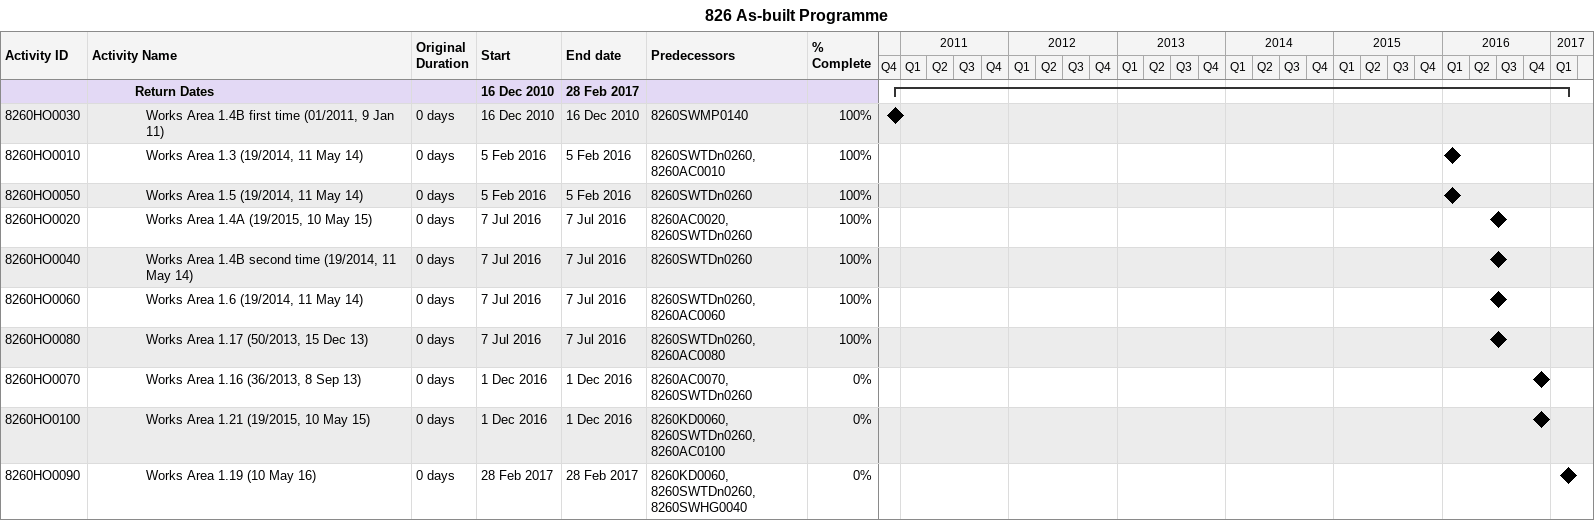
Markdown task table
826 As-built Programme

| ID | Level | Task | Original duration | Start | Finish | Predecessors | % complete |
|---|---|---|---|---|---|---|---|
|  | 5 | **Return Dates** |  | 2010-12-16 | 2017-02-28 |  |  |
| 8260HO0030 | 6 | Works Area 1.4B first time (01/2011, 9 Jan 11) | 0d | 2010-12-16 | 2010-12-16 | 8260SWMP0140 | 100 |
| 8260HO0010 | 6 | Works Area 1.3 (19/2014, 11 May 14) | 0d | 2016-02-05 | 2016-02-05 | 8260SWTDn0260, 8260AC0010 | 100 |
| 8260HO0050 | 6 | Works Area 1.5 (19/2014, 11 May 14) | 0d | 2016-02-05 | 2016-02-05 | 8260SWTDn0260 | 100 |
| 8260HO0020 | 6 | Works Area 1.4A (19/2015, 10 May 15) | 0d | 2016-07-07 | 2016-07-07 | 8260AC0020, 8260SWTDn0260 | 100 |
| 8260HO0040 | 6 | Works Area 1.4B second time (19/2014, 11 May 14) | 0d | 2016-07-07 | 2016-07-07 | 8260SWTDn0260 | 100 |
| 8260HO0060 | 6 | Works Area 1.6 (19/2014, 11 May 14) | 0d | 2016-07-07 | 2016-07-07 | 8260SWTDn0260, 8260AC0060 | 100 |
| 8260HO0080 | 6 | Works Area 1.17 (50/2013, 15 Dec 13) | 0d | 2016-07-07 | 2016-07-07 | 8260SWTDn0260, 8260AC0080 | 100 |
| 8260HO0070 | 6 | Works Area 1.16 (36/2013, 8 Sep 13) | 0d | 2016-12-01 | 2016-12-01 | 8260AC0070, 8260SWTDn0260 | 0 |
| 8260HO0100 | 6 | Works Area 1.21 (19/2015, 10 May 15) | 0d | 2016-12-01 | 2016-12-01 | 8260KD0060, 8260SWTDn0260, 8260AC0100 | 0 |
| 8260HO0090 | 6 | Works Area 1.19 (10 May 16) | 0d | 2017-02-28 | 2017-02-28 | 8260KD0060, 8260SWTDn0260, 8260SWHG0040 | 0 |
